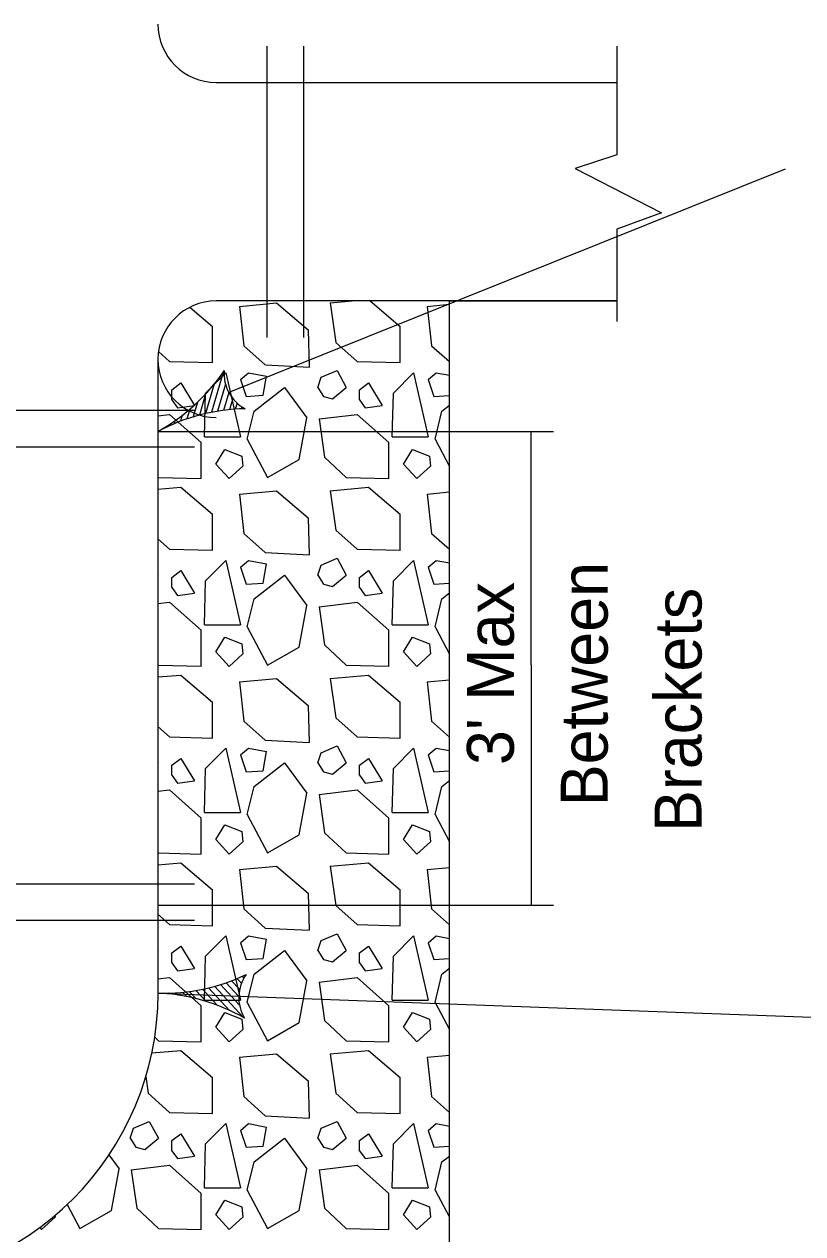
# Model space of a CAD drawing. Extents: x -884 to -799, y 1719 to 1829.
# Drawn here: x -829.44 to -821.14, y 1760.27 to 1773.16 of the extents above; entities that cross this region are included whole.
import ezdxf

# ---------------------------------------------------------------- set-up
doc = ezdxf.new("R2010")
doc.units = 0
for name, color, linetype in [('1', 7, 'Continuous'), ('Level 38', 7, 'Continuous'), ('TEXT', 7, 'Continuous'), ('UTILITY', 7, 'Continuous')]:
    doc.layers.add(name, color=color, linetype=linetype)

msp = doc.modelspace()

# ---------------------------------------------------------------- linework, layer by layer
at = {"layer": '1'}
for p, q in [((-821.33, 1771.614), (-827.256, 1769.234)), ((-827.312, 1769.461), (-827.441, 1769.024)), ((-827.412, 1769.327), (-827.505, 1769.01)), ((-827.293, 1769.323), (-827.377, 1769.036)), ((-827.592, 1769.131), (-827.636, 1768.976)), ((-827.505, 1769.219), (-827.571, 1768.995)), ((-827.257, 1769.234), (-827.312, 1769.044)), ((-827.214, 1769.172), (-827.249, 1769.053)), ((-827.168, 1769.123), (-827.188, 1769.058)), ((-827.755, 1768.992), (-827.772, 1768.931)), ((-827.673, 1769.056), (-827.704, 1768.955)), ((-827.118, 1769.084), (-827.125, 1769.061)), ((-827.908, 1768.882), (-827.911, 1768.872)), ((-827.832, 1768.934), (-827.84, 1768.903)), ((-827.153, 1762.802), (-827.286, 1762.947)), ((-827.143, 1762.878), (-827.227, 1762.968)), ((-827.121, 1762.941), (-827.17, 1762.991)), ((-827.096, 1762.998), (-827.113, 1763.016)), ((-828.012, 1762.836), (-818.621, 1762.49)), ((-827.89, 1762.828), (-827.9, 1762.836)), ((-827.8, 1762.815), (-827.822, 1762.839)), ((-827.705, 1762.798), (-827.748, 1762.844)), ((-827.605, 1762.776), (-827.678, 1762.853)), ((-827.497, 1762.745), (-827.607, 1762.864)), ((-827.38, 1762.706), (-827.539, 1762.877)), ((-827.25, 1762.651), (-827.474, 1762.892)), ((-827.1, 1762.575), (-827.41, 1762.909)), ((-827.143, 1762.707), (-827.347, 1762.926))]:
    msp.add_line(p, q, dxfattribs=at)
for centre, radius, start, end in [((-829.015, 1770.62), 2.061, 299.1418, 326.0831), ((-826.887, 1769.433), 0.42, 174.9143, 242.238), ((-827.044, 1767.001), 2.061, 91.0693, 118.0106), ((-827.956, 1764.896), 2.061, 268.4565, 295.3978), ((-826.731, 1762.789), 0.42, 144.229, 211.5527), ((-828.108, 1760.778), 2.061, 60.384, 87.3253)]:
    msp.add_arc(centre, radius, start, end, dxfattribs=at)
at = {"layer": 'Level 38'}
for p, q in [((-827.144, 1770.153), (-826.748, 1770.189)), ((-827.144, 1770.153), (-827.096, 1769.733)), ((-826.748, 1770.189), (-826.412, 1769.901)), ((-826.177, 1770.189), (-825.944, 1770.21)), ((-826.176, 1770.189), (-826.116, 1769.769)), ((-825.75, 1770.21), (-825.432, 1769.937)), ((-825.144, 1770.153), (-824.907, 1770.175)), ((-825.144, 1770.153), (-825.096, 1769.733)), ((-827.672, 1770.143), (-827.432, 1769.937)), ((-827.432, 1769.553), (-827.432, 1769.937)), ((-826.412, 1769.901), (-826.4, 1769.505)), ((-825.432, 1769.553), (-825.432, 1769.937)), ((-826.116, 1769.769), (-825.888, 1769.565)), ((-828.006, 1769.671), (-827.888, 1769.565)), ((-827.096, 1769.733), (-826.868, 1769.529)), ((-825.096, 1769.733), (-824.907, 1769.564)), ((-828.012, 1769.589), (-828.012, 1762.836)), ((-827.888, 1769.566), (-827.432, 1769.554)), ((-826.867, 1769.529), (-826.399, 1769.505)), ((-825.888, 1769.566), (-825.432, 1769.554)), ((-827.504, 1769.229), (-827.288, 1769.445)), ((-827.288, 1769.445), (-827.132, 1768.761)), ((-827.132, 1769.373), (-827.048, 1769.445)), ((-827.048, 1769.445), (-826.856, 1769.409)), ((-826.892, 1769.205), (-826.856, 1769.409)), ((-826.308, 1769.289), (-826.272, 1769.397)), ((-826.272, 1769.397), (-826.104, 1769.469)), ((-826.104, 1769.469), (-826.008, 1769.289)), ((-825.504, 1769.229), (-825.288, 1769.445)), ((-825.288, 1769.445), (-825.132, 1768.761)), ((-825.132, 1769.373), (-825.048, 1769.445)), ((-825.048, 1769.445), (-824.907, 1769.419)), ((-828.012, 1769.296), (-828.008, 1769.289)), ((-828.012, 1769.286), (-828.008, 1769.289)), ((-827.864, 1769.265), (-827.768, 1769.337)), ((-827.864, 1769.157), (-827.864, 1769.265)), ((-827.768, 1769.337), (-827.624, 1769.097)), ((-827.132, 1769.373), (-827.072, 1769.193)), ((-826.988, 1769.037), (-826.664, 1769.289)), ((-826.664, 1769.289), (-826.424, 1768.965)), ((-826.308, 1769.289), (-826.248, 1769.193)), ((-826.152, 1769.169), (-826.008, 1769.289)), ((-825.864, 1769.265), (-825.768, 1769.337)), ((-825.864, 1769.157), (-825.864, 1769.265)), ((-825.768, 1769.337), (-825.624, 1769.097)), ((-825.132, 1769.373), (-825.072, 1769.193)), ((-827.864, 1769.157), (-827.804, 1769.073)), ((-827.516, 1768.761), (-827.504, 1769.229)), ((-827.072, 1769.193), (-826.892, 1769.205)), ((-826.248, 1769.193), (-826.152, 1769.169)), ((-825.864, 1769.157), (-825.804, 1769.073)), ((-825.516, 1768.761), (-825.504, 1769.229)), ((-825.072, 1769.193), (-824.907, 1769.204)), ((-828.012, 1768.987), (-827.889, 1769.001)), ((-827.888, 1769.002), (-827.552, 1768.702)), ((-827.804, 1769.073), (-827.624, 1769.097)), ((-827.06, 1768.737), (-826.988, 1769.037)), ((-826.296, 1768.953), (-825.888, 1769.001)), ((-825.888, 1769.002), (-825.552, 1768.702)), ((-825.804, 1769.073), (-825.624, 1769.097)), ((-825.06, 1768.737), (-824.988, 1769.037)), ((-824.988, 1769.037), (-824.907, 1769.1)), ((-826.508, 1768.521), (-826.424, 1768.965)), ((-826.296, 1768.953), (-826.236, 1768.545)), ((-828.012, 1768.82), (-823.796, 1768.82)), ((-827.516, 1768.761), (-827.132, 1768.761)), ((-827.06, 1768.737), (-826.844, 1768.329)), ((-825.516, 1768.761), (-825.132, 1768.761)), ((-825.06, 1768.737), (-824.907, 1768.448)), ((-824.035, 1766.334), (-824.035, 1768.82)), ((-827.552, 1768.317), (-827.552, 1768.701)), ((-827.396, 1768.473), (-827.3, 1768.629)), ((-827.3, 1768.629), (-827.12, 1768.557)), ((-825.552, 1768.317), (-825.552, 1768.701)), ((-825.396, 1768.473), (-825.3, 1768.629)), ((-825.3, 1768.629), (-825.12, 1768.557)), ((-827.396, 1768.473), (-827.252, 1768.317)), ((-827.12, 1768.557), (-827.108, 1768.449)), ((-826.844, 1768.329), (-826.508, 1768.521)), ((-826.236, 1768.545), (-826.008, 1768.329)), ((-825.396, 1768.473), (-825.252, 1768.317)), ((-825.12, 1768.557), (-825.108, 1768.449)), ((-827.252, 1768.317), (-827.108, 1768.449)), ((-825.252, 1768.317), (-825.108, 1768.449)), ((-828.012, 1768.333), (-828.008, 1768.329)), ((-828.012, 1768.204), (-827.769, 1768.225)), ((-828.008, 1768.33), (-827.552, 1768.318)), ((-827.768, 1768.225), (-827.432, 1767.937)), ((-826.177, 1768.189), (-825.769, 1768.225)), ((-826.008, 1768.33), (-825.552, 1768.318)), ((-825.768, 1768.225), (-825.432, 1767.937)), ((-827.144, 1768.153), (-826.748, 1768.189)), ((-827.144, 1768.153), (-827.096, 1767.733)), ((-826.748, 1768.189), (-826.412, 1767.901)), ((-826.176, 1768.189), (-826.116, 1767.769)), ((-825.144, 1768.153), (-824.907, 1768.175)), ((-825.144, 1768.153), (-825.096, 1767.733)), ((-827.432, 1767.553), (-827.432, 1767.937)), ((-826.412, 1767.901), (-826.4, 1767.505)), ((-825.432, 1767.553), (-825.432, 1767.937)), ((-827.096, 1767.733), (-826.868, 1767.529)), ((-826.116, 1767.769), (-825.888, 1767.565)), ((-825.096, 1767.733), (-824.907, 1767.564)), ((-828.012, 1767.676), (-827.888, 1767.565)), ((-827.888, 1767.566), (-827.432, 1767.554)), ((-827.504, 1767.229), (-827.288, 1767.445)), ((-827.288, 1767.445), (-827.132, 1766.761)), ((-827.132, 1767.373), (-827.048, 1767.445)), ((-827.048, 1767.445), (-826.856, 1767.409)), ((-826.868, 1767.529), (-826.4, 1767.505)), ((-826.272, 1767.397), (-826.104, 1767.469)), ((-826.104, 1767.469), (-826.008, 1767.289)), ((-825.888, 1767.566), (-825.432, 1767.554)), ((-825.504, 1767.229), (-825.288, 1767.445)), ((-825.288, 1767.445), (-825.132, 1766.761)), ((-825.132, 1767.373), (-825.048, 1767.445)), ((-825.048, 1767.445), (-824.907, 1767.419)), ((-827.864, 1767.265), (-827.768, 1767.337)), ((-827.768, 1767.337), (-827.624, 1767.097)), ((-827.132, 1767.373), (-827.072, 1767.193)), ((-826.892, 1767.205), (-826.856, 1767.409)), ((-826.308, 1767.289), (-826.272, 1767.397)), ((-825.864, 1767.265), (-825.768, 1767.337)), ((-825.768, 1767.337), (-825.624, 1767.097)), ((-825.132, 1767.373), (-825.072, 1767.193)), ((-828.012, 1767.296), (-828.008, 1767.289)), ((-828.012, 1767.286), (-828.008, 1767.289)), ((-827.864, 1767.157), (-827.864, 1767.265)), ((-827.516, 1766.761), (-827.504, 1767.229)), ((-827.072, 1767.193), (-826.892, 1767.205)), ((-826.988, 1767.037), (-826.664, 1767.289)), ((-826.664, 1767.289), (-826.424, 1766.965)), ((-826.308, 1767.289), (-826.248, 1767.193)), ((-826.248, 1767.193), (-826.152, 1767.169)), ((-826.152, 1767.169), (-826.008, 1767.289)), ((-825.864, 1767.157), (-825.864, 1767.265)), ((-825.516, 1766.761), (-825.504, 1767.229)), ((-825.072, 1767.193), (-824.907, 1767.204)), ((-827.864, 1767.157), (-827.804, 1767.073)), ((-827.804, 1767.073), (-827.624, 1767.097)), ((-825.864, 1767.157), (-825.804, 1767.073)), ((-825.804, 1767.073), (-825.624, 1767.097)), ((-824.988, 1767.037), (-824.907, 1767.1)), ((-828.012, 1766.987), (-827.888, 1767.001)), ((-827.888, 1767.001), (-827.552, 1766.701)), ((-827.06, 1766.737), (-826.988, 1767.037)), ((-826.508, 1766.521), (-826.424, 1766.965)), ((-826.296, 1766.953), (-825.888, 1767.001)), ((-826.296, 1766.953), (-826.236, 1766.545)), ((-825.888, 1767.002), (-825.552, 1766.702)), ((-825.06, 1766.737), (-824.988, 1767.037)), ((-827.552, 1766.317), (-827.552, 1766.701)), ((-827.516, 1766.761), (-827.132, 1766.761)), ((-827.06, 1766.737), (-826.844, 1766.329)), ((-825.552, 1766.317), (-825.552, 1766.701)), ((-825.516, 1766.761), (-825.132, 1766.761)), ((-825.06, 1766.737), (-824.907, 1766.448)), ((-827.396, 1766.473), (-827.3, 1766.629)), ((-827.3, 1766.629), (-827.12, 1766.557)), ((-827.12, 1766.557), (-827.108, 1766.449)), ((-826.236, 1766.545), (-826.008, 1766.329)), ((-825.396, 1766.473), (-825.3, 1766.629)), ((-825.3, 1766.629), (-825.12, 1766.557)), ((-825.12, 1766.557), (-825.108, 1766.449)), ((-827.396, 1766.473), (-827.252, 1766.317)), ((-827.252, 1766.317), (-827.108, 1766.449)), ((-826.844, 1766.329), (-826.508, 1766.521)), ((-825.396, 1766.473), (-825.252, 1766.317)), ((-825.252, 1766.317), (-825.108, 1766.449)), ((-828.012, 1766.333), (-828.008, 1766.329)), ((-828.008, 1766.33), (-827.552, 1766.318)), ((-826.008, 1766.33), (-825.552, 1766.318)), ((-824.035, 1766.334), (-824.035, 1763.774)), ((-828.012, 1766.204), (-827.768, 1766.225)), ((-827.768, 1766.225), (-827.432, 1765.937)), ((-827.144, 1766.153), (-826.748, 1766.189)), ((-826.748, 1766.189), (-826.412, 1765.901)), ((-826.176, 1766.189), (-825.768, 1766.225)), ((-826.176, 1766.189), (-826.116, 1765.769)), ((-825.768, 1766.225), (-825.432, 1765.937)), ((-825.144, 1766.153), (-824.907, 1766.175)), ((-827.144, 1766.153), (-827.096, 1765.733)), ((-825.144, 1766.153), (-825.096, 1765.733)), ((-827.432, 1765.553), (-827.432, 1765.937)), ((-826.412, 1765.901), (-826.4, 1765.505)), ((-825.432, 1765.553), (-825.432, 1765.937)), ((-826.116, 1765.769), (-825.888, 1765.565)), ((-828.012, 1765.676), (-827.888, 1765.565)), ((-827.096, 1765.733), (-826.868, 1765.529)), ((-825.096, 1765.733), (-824.907, 1765.564)), ((-827.888, 1765.565), (-827.432, 1765.553)), ((-826.868, 1765.529), (-826.4, 1765.505)), ((-825.888, 1765.565), (-825.432, 1765.553)), ((-827.504, 1765.229), (-827.288, 1765.445)), ((-827.288, 1765.445), (-827.132, 1764.761)), ((-827.132, 1765.373), (-827.048, 1765.445)), ((-827.048, 1765.445), (-826.856, 1765.409)), ((-826.892, 1765.205), (-826.856, 1765.409)), ((-826.308, 1765.289), (-826.272, 1765.397)), ((-826.272, 1765.397), (-826.104, 1765.469)), ((-826.104, 1765.469), (-826.008, 1765.289)), ((-825.504, 1765.229), (-825.288, 1765.445)), ((-825.288, 1765.445), (-825.132, 1764.761)), ((-825.132, 1765.373), (-825.048, 1765.445)), ((-825.048, 1765.445), (-824.907, 1765.419)), ((-828.012, 1765.296), (-828.008, 1765.289)), ((-828.012, 1765.286), (-828.008, 1765.289)), ((-827.864, 1765.265), (-827.768, 1765.337)), ((-827.864, 1765.157), (-827.864, 1765.265)), ((-827.768, 1765.337), (-827.624, 1765.097)), ((-827.132, 1765.373), (-827.072, 1765.193)), ((-826.988, 1765.037), (-826.664, 1765.289)), ((-826.664, 1765.289), (-826.424, 1764.965)), ((-826.308, 1765.289), (-826.248, 1765.193)), ((-826.152, 1765.169), (-826.008, 1765.289)), ((-825.864, 1765.265), (-825.768, 1765.337)), ((-825.864, 1765.157), (-825.864, 1765.265)), ((-825.768, 1765.337), (-825.624, 1765.097)), ((-825.132, 1765.373), (-825.072, 1765.193)), ((-827.864, 1765.157), (-827.804, 1765.073)), ((-827.516, 1764.761), (-827.504, 1765.229)), ((-827.072, 1765.193), (-826.892, 1765.205)), ((-826.248, 1765.193), (-826.152, 1765.169)), ((-825.864, 1765.157), (-825.804, 1765.073)), ((-825.516, 1764.761), (-825.504, 1765.229)), ((-825.072, 1765.193), (-824.907, 1765.204)), ((-828.012, 1764.987), (-827.888, 1765.001)), ((-827.888, 1765.001), (-827.552, 1764.701)), ((-827.804, 1765.073), (-827.624, 1765.097)), ((-827.06, 1764.737), (-826.988, 1765.037)), ((-826.296, 1764.953), (-825.888, 1765.001)), ((-825.888, 1765.001), (-825.552, 1764.701)), ((-825.804, 1765.073), (-825.624, 1765.097)), ((-825.06, 1764.737), (-824.988, 1765.037)), ((-824.988, 1765.037), (-824.907, 1765.1)), ((-826.508, 1764.521), (-826.424, 1764.965)), ((-826.296, 1764.953), (-826.236, 1764.545)), ((-827.516, 1764.761), (-827.132, 1764.761)), ((-827.06, 1764.737), (-826.844, 1764.329)), ((-825.516, 1764.761), (-825.132, 1764.761)), ((-825.06, 1764.737), (-824.907, 1764.448)), ((-827.552, 1764.317), (-827.552, 1764.701)), ((-827.396, 1764.473), (-827.3, 1764.629)), ((-827.3, 1764.629), (-827.12, 1764.557)), ((-825.552, 1764.317), (-825.552, 1764.701)), ((-825.396, 1764.473), (-825.3, 1764.629)), ((-825.3, 1764.629), (-825.12, 1764.557)), ((-827.12, 1764.557), (-827.108, 1764.449)), ((-826.844, 1764.329), (-826.508, 1764.521)), ((-826.236, 1764.545), (-826.008, 1764.329)), ((-825.12, 1764.557), (-825.108, 1764.449)), ((-827.396, 1764.473), (-827.252, 1764.317)), ((-827.252, 1764.317), (-827.108, 1764.449)), ((-825.396, 1764.473), (-825.252, 1764.317)), ((-825.252, 1764.317), (-825.108, 1764.449)), ((-828.012, 1764.333), (-828.008, 1764.329)), ((-828.012, 1764.204), (-827.768, 1764.225)), ((-828.008, 1764.329), (-827.552, 1764.317)), ((-827.768, 1764.225), (-827.432, 1763.937)), ((-826.176, 1764.189), (-825.768, 1764.225)), ((-826.008, 1764.329), (-825.552, 1764.317)), ((-825.768, 1764.225), (-825.432, 1763.937)), ((-827.144, 1764.153), (-826.748, 1764.189)), ((-827.144, 1764.153), (-827.096, 1763.733)), ((-826.748, 1764.189), (-826.412, 1763.901)), ((-826.176, 1764.189), (-826.116, 1763.769)), ((-825.144, 1764.153), (-824.907, 1764.175)), ((-825.144, 1764.153), (-825.096, 1763.733)), ((-827.432, 1763.553), (-827.432, 1763.937)), ((-826.412, 1763.901), (-826.4, 1763.505)), ((-825.432, 1763.553), (-825.432, 1763.937)), ((-828.012, 1763.774), (-823.796, 1763.774)), ((-827.096, 1763.733), (-826.868, 1763.529)), ((-826.116, 1763.769), (-825.888, 1763.565)), ((-825.096, 1763.733), (-824.907, 1763.564)), ((-828.012, 1763.676), (-827.888, 1763.565)), ((-827.888, 1763.565), (-827.432, 1763.553)), ((-826.868, 1763.529), (-826.4, 1763.505)), ((-826.272, 1763.397), (-826.104, 1763.469)), ((-826.104, 1763.469), (-826.008, 1763.289)), ((-825.888, 1763.565), (-825.432, 1763.553)), ((-827.864, 1763.265), (-827.768, 1763.337)), ((-827.768, 1763.337), (-827.624, 1763.097)), ((-827.504, 1763.229), (-827.288, 1763.445)), ((-827.288, 1763.445), (-827.132, 1762.761)), ((-827.132, 1763.373), (-827.048, 1763.445)), ((-827.132, 1763.373), (-827.072, 1763.193)), ((-827.048, 1763.445), (-826.856, 1763.409)), ((-826.892, 1763.205), (-826.856, 1763.409)), ((-826.308, 1763.289), (-826.272, 1763.397)), ((-825.864, 1763.265), (-825.768, 1763.337)), ((-825.768, 1763.337), (-825.624, 1763.097)), ((-825.504, 1763.229), (-825.288, 1763.445)), ((-825.288, 1763.445), (-825.132, 1762.761)), ((-825.132, 1763.373), (-825.048, 1763.445)), ((-825.132, 1763.373), (-825.072, 1763.193)), ((-825.048, 1763.445), (-824.907, 1763.419)), ((-828.012, 1763.296), (-828.008, 1763.289)), ((-828.012, 1763.286), (-828.008, 1763.289)), ((-827.864, 1763.157), (-827.864, 1763.265)), ((-827.516, 1762.761), (-827.504, 1763.229)), ((-827.072, 1763.193), (-826.892, 1763.205)), ((-826.988, 1763.037), (-826.664, 1763.289)), ((-826.664, 1763.289), (-826.424, 1762.965)), ((-826.308, 1763.289), (-826.248, 1763.193)), ((-826.248, 1763.193), (-826.152, 1763.169)), ((-826.152, 1763.169), (-826.008, 1763.289)), ((-825.864, 1763.157), (-825.864, 1763.265)), ((-825.516, 1762.761), (-825.504, 1763.229)), ((-825.072, 1763.193), (-824.907, 1763.204)), ((-827.864, 1763.157), (-827.804, 1763.073)), ((-827.804, 1763.073), (-827.624, 1763.097)), ((-825.864, 1763.157), (-825.804, 1763.073)), ((-825.804, 1763.073), (-825.624, 1763.097)), ((-824.988, 1763.037), (-824.907, 1763.1)), ((-828.012, 1762.987), (-827.888, 1763.001)), ((-827.888, 1763.001), (-827.552, 1762.701)), ((-827.06, 1762.737), (-826.988, 1763.037)), ((-826.508, 1762.521), (-826.424, 1762.965)), ((-826.296, 1762.953), (-825.888, 1763.001)), ((-826.296, 1762.953), (-826.236, 1762.545)), ((-825.888, 1763.001), (-825.552, 1762.701)), ((-825.06, 1762.737), (-824.988, 1763.037)), ((-827.552, 1762.317), (-827.552, 1762.701)), ((-827.516, 1762.761), (-827.132, 1762.761)), ((-827.06, 1762.737), (-826.844, 1762.329)), ((-825.552, 1762.317), (-825.552, 1762.701)), ((-825.516, 1762.761), (-825.132, 1762.761)), ((-825.06, 1762.737), (-824.907, 1762.448)), ((-827.396, 1762.473), (-827.3, 1762.629)), ((-827.3, 1762.629), (-827.12, 1762.557)), ((-827.12, 1762.557), (-827.108, 1762.449)), ((-826.236, 1762.545), (-826.008, 1762.329)), ((-825.396, 1762.473), (-825.3, 1762.629)), ((-825.3, 1762.629), (-825.12, 1762.557)), ((-825.12, 1762.557), (-825.108, 1762.449)), ((-827.396, 1762.473), (-827.252, 1762.317)), ((-827.252, 1762.317), (-827.108, 1762.449)), ((-826.844, 1762.329), (-826.508, 1762.521)), ((-825.396, 1762.473), (-825.252, 1762.317)), ((-825.252, 1762.317), (-825.108, 1762.449)), ((-828.047, 1762.366), (-828.008, 1762.329)), ((-828.008, 1762.329), (-827.552, 1762.317)), ((-826.008, 1762.329), (-825.552, 1762.317)), ((-828.078, 1762.198), (-827.768, 1762.225)), ((-827.768, 1762.225), (-827.432, 1761.937)), ((-827.144, 1762.153), (-826.748, 1762.189)), ((-826.748, 1762.189), (-826.412, 1761.901)), ((-826.176, 1762.189), (-825.768, 1762.225)), ((-826.176, 1762.189), (-826.116, 1761.769)), ((-825.768, 1762.225), (-825.432, 1761.937)), ((-825.144, 1762.153), (-824.907, 1762.175)), ((-827.144, 1762.153), (-827.096, 1761.733)), ((-825.144, 1762.153), (-825.096, 1761.733)), ((-828.142, 1761.948), (-828.116, 1761.769)), ((-827.432, 1761.553), (-827.432, 1761.937)), ((-826.412, 1761.901), (-826.4, 1761.505)), ((-825.432, 1761.553), (-825.432, 1761.937)), ((-828.116, 1761.769), (-827.888, 1761.565)), ((-827.096, 1761.733), (-826.868, 1761.529)), ((-826.116, 1761.769), (-825.888, 1761.565)), ((-825.096, 1761.733), (-824.907, 1761.564)), ((-827.888, 1761.565), (-827.432, 1761.553)), ((-826.868, 1761.529), (-826.4, 1761.505)), ((-825.888, 1761.565), (-825.432, 1761.553)), ((-828.308, 1761.289), (-828.272, 1761.397)), ((-828.272, 1761.397), (-828.104, 1761.469)), ((-828.104, 1761.469), (-828.008, 1761.289)), ((-827.504, 1761.229), (-827.288, 1761.445)), ((-827.288, 1761.445), (-827.132, 1760.761)), ((-827.132, 1761.373), (-827.048, 1761.445)), ((-827.048, 1761.445), (-826.856, 1761.409)), ((-826.892, 1761.205), (-826.856, 1761.409)), ((-826.308, 1761.289), (-826.272, 1761.397)), ((-826.272, 1761.397), (-826.104, 1761.469)), ((-826.104, 1761.469), (-826.008, 1761.289)), ((-825.504, 1761.229), (-825.288, 1761.445)), ((-825.288, 1761.445), (-825.132, 1760.761)), ((-825.132, 1761.373), (-825.048, 1761.445)), ((-825.048, 1761.445), (-824.907, 1761.419)), ((-828.308, 1761.289), (-828.248, 1761.193)), ((-828.152, 1761.169), (-828.008, 1761.289)), ((-827.864, 1761.265), (-827.768, 1761.337)), ((-827.864, 1761.157), (-827.864, 1761.265)), ((-827.768, 1761.337), (-827.624, 1761.097)), ((-827.132, 1761.373), (-827.072, 1761.193)), ((-826.988, 1761.037), (-826.664, 1761.289)), ((-826.664, 1761.289), (-826.424, 1760.965)), ((-826.308, 1761.289), (-826.248, 1761.193)), ((-826.152, 1761.169), (-826.008, 1761.289)), ((-825.864, 1761.265), (-825.768, 1761.337)), ((-825.864, 1761.157), (-825.864, 1761.265)), ((-825.768, 1761.337), (-825.624, 1761.097)), ((-825.132, 1761.373), (-825.072, 1761.193)), ((-828.248, 1761.193), (-828.152, 1761.169)), ((-827.864, 1761.157), (-827.804, 1761.073)), ((-827.516, 1760.761), (-827.504, 1761.229)), ((-827.072, 1761.193), (-826.892, 1761.205)), ((-826.248, 1761.193), (-826.152, 1761.169)), ((-825.864, 1761.157), (-825.804, 1761.073)), ((-825.516, 1760.761), (-825.504, 1761.229)), ((-825.072, 1761.193), (-824.907, 1761.204)), ((-828.534, 1761.113), (-828.424, 1760.965)), ((-828.296, 1760.953), (-827.888, 1761.001)), ((-827.888, 1761.001), (-827.552, 1760.701)), ((-827.804, 1761.073), (-827.624, 1761.097)), ((-827.06, 1760.737), (-826.988, 1761.037)), ((-826.296, 1760.953), (-825.888, 1761.001)), ((-825.888, 1761.001), (-825.552, 1760.701)), ((-825.804, 1761.073), (-825.624, 1761.097)), ((-825.06, 1760.737), (-824.988, 1761.037)), ((-824.988, 1761.037), (-824.907, 1761.1)), ((-828.508, 1760.521), (-828.424, 1760.965)), ((-828.296, 1760.953), (-828.236, 1760.545)), ((-826.508, 1760.521), (-826.424, 1760.965)), ((-826.296, 1760.953), (-826.236, 1760.545)), ((-827.516, 1760.761), (-827.132, 1760.761)), ((-825.516, 1760.761), (-825.132, 1760.761)), ((-827.552, 1760.317), (-827.552, 1760.701)), ((-827.396, 1760.473), (-827.3, 1760.629)), ((-827.3, 1760.629), (-827.12, 1760.557)), ((-827.06, 1760.737), (-826.844, 1760.329)), ((-825.552, 1760.317), (-825.552, 1760.701)), ((-825.396, 1760.473), (-825.3, 1760.629)), ((-825.3, 1760.629), (-825.12, 1760.557)), ((-825.06, 1760.737), (-824.907, 1760.448)), ((-828.979, 1760.584), (-828.844, 1760.329)), ((-828.844, 1760.329), (-828.508, 1760.521)), ((-828.236, 1760.545), (-828.008, 1760.329)), ((-827.12, 1760.557), (-827.108, 1760.449)), ((-826.844, 1760.329), (-826.508, 1760.521)), ((-826.236, 1760.545), (-826.008, 1760.329)), ((-825.12, 1760.557), (-825.108, 1760.449)), ((-829.252, 1760.317), (-829.108, 1760.449)), ((-829.11, 1760.467), (-829.108, 1760.449)), ((-827.396, 1760.473), (-827.252, 1760.317)), ((-827.252, 1760.317), (-827.108, 1760.449)), ((-825.396, 1760.473), (-825.252, 1760.317)), ((-825.252, 1760.317), (-825.108, 1760.449)), ((-829.272, 1760.339), (-829.252, 1760.317)), ((-828.008, 1760.329), (-827.552, 1760.317)), ((-826.008, 1760.329), (-825.552, 1760.317))]:
    msp.add_line(p, q, dxfattribs=at)
msp.add_lwpolyline([(-824.907, 1752.646), (-824.907, 1770.21), (-823.124, 1770.21), (-827.391, 1770.21)], dxfattribs=at)
for centre, radius, start, end in [((-827.391, 1769.589), 0.621, 90, 180), ((-831.116, 1762.836), 3.105, 270, 0)]:
    msp.add_arc(centre, radius, start, end, dxfattribs=at)
at = {"layer": 'TEXT'}
msp.add_lwpolyline([(-823.124, 1772.926), (-823.124, 1771.766), (-823.567, 1771.622), (-822.646, 1771.149), (-823.124, 1770.975), (-823.124, 1769.993)], dxfattribs=at)
at = {"layer": 'UTILITY'}
msp.add_line((-827.391, 1772.538), (-823.124, 1772.538), dxfattribs=at)
for points in [[(-826.847, 1769.822), (-826.847, 1772.926)], [(-826.459, 1769.822), (-826.459, 1772.926)], [(-830.728, 1769.045), (-827.624, 1769.045)], [(-830.728, 1768.657), (-827.624, 1768.657)], [(-830.728, 1764), (-827.624, 1764)], [(-830.728, 1763.612), (-827.624, 1763.612)]]:
    msp.add_lwpolyline(points, dxfattribs=at)
for centre in [(-827.391, 1773.159), (-827.391, 1769.589)]:
    msp.add_arc(centre, 0.621, 180, 270, dxfattribs=at)

# ---------------------------------------------------------------- texts
at = {"layer": 'Level 38'}
for s, p in [('Between', (-823.22, 1764.827)), ("3' Max", (-824.22, 1765.266)), (' Brackets', (-822.22, 1764.367))]:
    msp.add_text(s, height=0.5, rotation=90, dxfattribs=at).set_placement(p)

doc.saveas('drawing.dxf')
